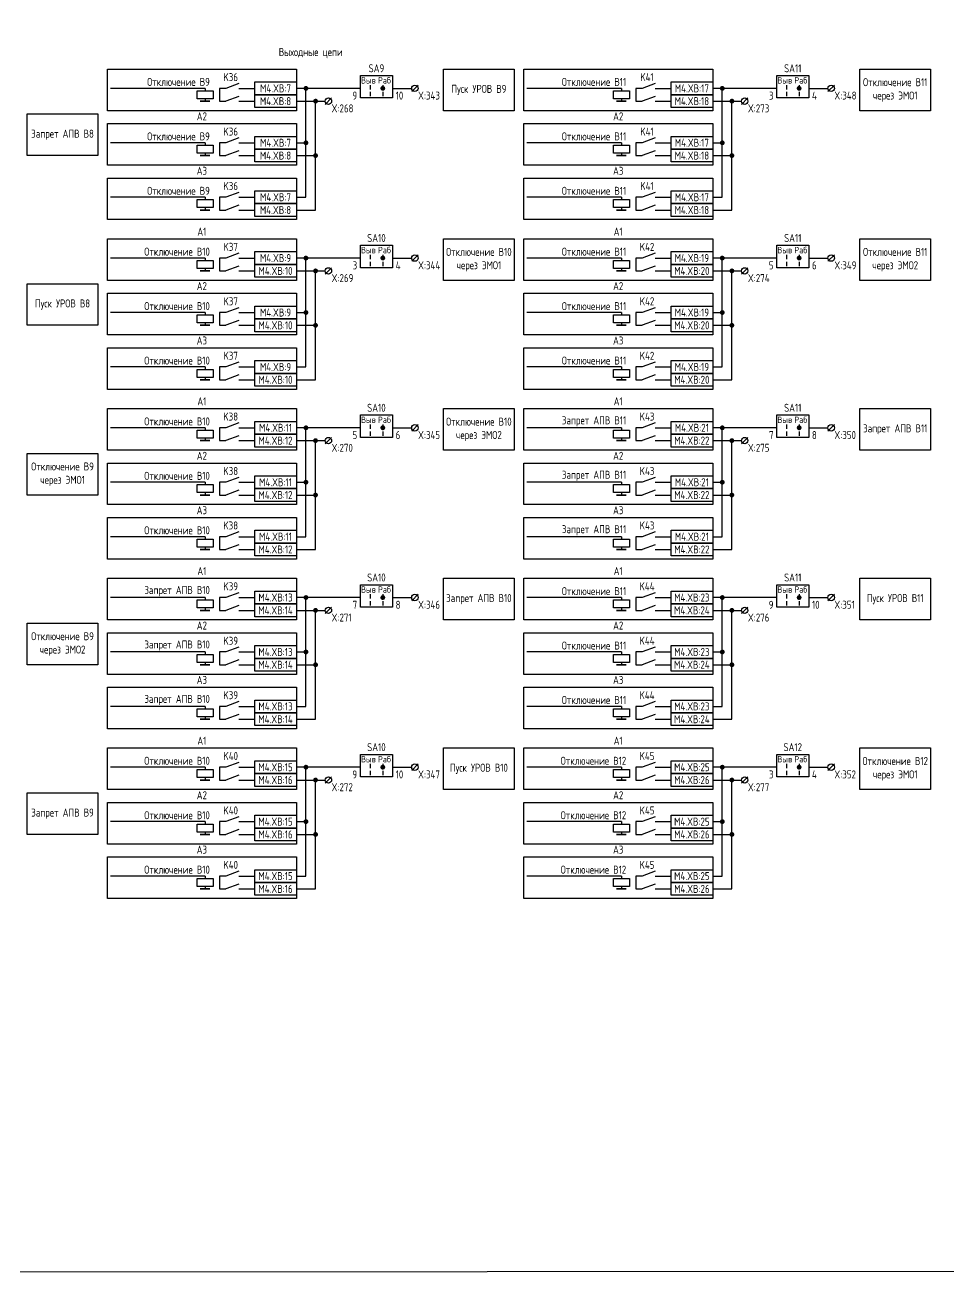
# Model space of a CAD drawing. Header units: millimetres. Extents: x -1315 to 7958, y -96 to 618.
# Drawn here: x 3908.3 to 4196.7, y -96 to 296.7 of the extents above; entities that cross this region are included whole.
import ezdxf

# ---------------------------------------------------------------- set-up
doc = ezdxf.new("R2010")
doc.units = ezdxf.units.MM
doc.styles.add('Gost_type_A', font='GOST_A.TTF')

# ---------------------------------------------------------------- blocks, each defined once
blk = doc.blocks.new('POINT')
at = {"const_width": 0.75}
blk.add_lwpolyline([(-0.375, 0, 1), (0.375, 0, 1)], format="xyb", close=True, dxfattribs=at)
blk = doc.blocks.new('Переключатель_положение')
for p, q in [((2, 1), (2, -0.34)), ((2, -1.14), (2, -2.49))]:
    blk.add_line(p, q)

msp = doc.modelspace()

# ---------------------------------------------------------------- linework, layer by layer
for p, q in [((3964.5, 277), (3935, 277)), ((3964.5, 277), (3964.5, 276.25)), ((4013, 277), (3993, 277)), ((3996, 243), (3996, 277)), ((4031.01, 278), (4029.01, 276)), ((4094.5, 277), (4065, 277)), ((4094.5, 277), (4094.5, 276.25)), ((4143, 277), (4123, 277)), ((4126, 243), (4126, 277)), ((4161, 278), (4159, 276)), ((3964.5, 273.75), (3964.5, 273)), ((3993, 273), (4002, 273)), ((3999, 239), (3999, 273)), ((4004.01, 274), (4002.01, 272)), ((4094.5, 273.75), (4094.5, 273)), ((4123, 273), (4132, 273)), ((4129, 239), (4129, 273)), ((4134, 274), (4132, 272)), ((3964.5, 260), (3935, 260)), ((3964.5, 260), (3964.5, 259.25)), ((3993, 260), (3996, 260)), ((4094.5, 260), (4065, 260)), ((4094.5, 260), (4094.5, 259.25)), ((4123, 260), (4126, 260)), ((3964.5, 256.75), (3964.5, 256)), ((3993, 256), (3999, 256)), ((4094.5, 256.75), (4094.5, 256)), ((4123, 256), (4129, 256)), ((3964.5, 243), (3935, 243)), ((3964.5, 243), (3964.5, 242.25)), ((3964.5, 239.75), (3964.5, 239)), ((3993, 243), (3996, 243)), ((4094.5, 243), (4065, 243)), ((4094.5, 243), (4094.5, 242.25)), ((4094.5, 239.75), (4094.5, 239)), ((4123, 243), (4126, 243)), ((3993, 239), (3999, 239)), ((4123, 239), (4129, 239)), ((3964.5, 224), (3935, 224)), ((3964.5, 224), (3964.5, 223.25)), ((4013, 224), (3993, 224)), ((3996, 190), (3996, 224)), ((4031.01, 225), (4029.01, 223)), ((4094.5, 224), (4065, 224)), ((4094.5, 224), (4094.5, 223.25)), ((4143, 224), (4123, 224)), ((4126, 190), (4126, 224)), ((4161, 225), (4159, 223)), ((3964.5, 220.75), (3964.5, 220)), ((3993, 220), (4002, 220)), ((3999, 186), (3999, 220)), ((4004.01, 221), (4002.01, 219)), ((4094.5, 220.75), (4094.5, 220)), ((4123, 220), (4132, 220)), ((4129, 186), (4129, 220)), ((4134, 221), (4132, 219)), ((3964.5, 207), (3935, 207)), ((3964.5, 207), (3964.5, 206.25)), ((3993, 207), (3996, 207)), ((4094.5, 207), (4065, 207)), ((4094.5, 207), (4094.5, 206.25)), ((4123, 207), (4126, 207)), ((3964.5, 203.75), (3964.5, 203)), ((3993, 203), (3999, 203)), ((4094.5, 203.75), (4094.5, 203)), ((4123, 203), (4129, 203)), ((3964.5, 190), (3935, 190)), ((3964.5, 190), (3964.5, 189.25)), ((3993, 190), (3996, 190)), ((4094.5, 190), (4065, 190)), ((4094.5, 190), (4094.5, 189.25)), ((4123, 190), (4126, 190)), ((3964.5, 186.75), (3964.5, 186)), ((3993, 186), (3999, 186)), ((4094.5, 186.75), (4094.5, 186)), ((4123, 186), (4129, 186)), ((3964.5, 171), (3935, 171)), ((3964.5, 171), (3964.5, 170.25)), ((4013, 171), (3993, 171)), ((3996, 137), (3996, 171)), ((4031.01, 172), (4029.01, 170)), ((4094.5, 171), (4065, 171)), ((4094.5, 171), (4094.5, 170.25)), ((4143, 171), (4123, 171)), ((4126, 137), (4126, 171)), ((4161, 172), (4159, 170)), ((3964.5, 167.75), (3964.5, 167)), ((3993, 167), (4002, 167)), ((3999, 133), (3999, 167)), ((4004.01, 168), (4002.01, 166)), ((4094.5, 167.75), (4094.5, 167)), ((4123, 167), (4132, 167)), ((4129, 133), (4129, 167)), ((4134, 168), (4132, 166)), ((3964.5, 154), (3935, 154)), ((3964.5, 154), (3964.5, 153.25)), ((3993, 154), (3996, 154)), ((4094.5, 154), (4065, 154)), ((4094.5, 154), (4094.5, 153.25)), ((4123, 154), (4126, 154)), ((3964.5, 150.75), (3964.5, 150)), ((3993, 150), (3999, 150)), ((4094.5, 150.75), (4094.5, 150)), ((4123, 150), (4129, 150)), ((3964.5, 137), (3935, 137)), ((3964.5, 137), (3964.5, 136.25)), ((3964.5, 133.75), (3964.5, 133)), ((3993, 137), (3996, 137)), ((4094.5, 137), (4065, 137)), ((4094.5, 137), (4094.5, 136.25)), ((4094.5, 133.75), (4094.5, 133)), ((4123, 137), (4126, 137)), ((3993, 133), (3999, 133)), ((4123, 133), (4129, 133)), ((3964.5, 118), (3935, 118)), ((3964.5, 118), (3964.5, 117.25)), ((4013, 118), (3993, 118)), ((3996, 84), (3996, 118)), ((4031.01, 119), (4029.01, 117)), ((4094.5, 118), (4065, 118)), ((4094.5, 118), (4094.5, 117.25)), ((4143, 118), (4123, 118)), ((4126, 84), (4126, 118)), ((4161, 119), (4159, 117)), ((3964.5, 114.75), (3964.5, 114)), ((3993, 114), (4002, 114)), ((3999, 80), (3999, 114)), ((4004.01, 115), (4002.01, 113)), ((4094.5, 114.75), (4094.5, 114)), ((4123, 114), (4132, 114)), ((4129, 80), (4129, 114)), ((4134, 115), (4132, 113)), ((3964.5, 101), (3935, 101)), ((3964.5, 101), (3964.5, 100.25)), ((3993, 101), (3996, 101)), ((4094.5, 101), (4065, 101)), ((4094.5, 101), (4094.5, 100.25)), ((4123, 101), (4126, 101)), ((3964.5, 97.75), (3964.5, 97)), ((3993, 97), (3999, 97)), ((4094.5, 97.75), (4094.5, 97)), ((4123, 97), (4129, 97)), ((3964.5, 84), (3935, 84)), ((3964.5, 84), (3964.5, 83.25)), ((3993, 84), (3996, 84)), ((4094.5, 84), (4065, 84)), ((4094.5, 84), (4094.5, 83.25)), ((4123, 84), (4126, 84)), ((3964.5, 80.75), (3964.5, 80)), ((3993, 80), (3999, 80)), ((4094.5, 80.75), (4094.5, 80)), ((4123, 80), (4129, 80)), ((3964.5, 65.02), (3935, 65.02)), ((3964.5, 65.02), (3964.5, 64.27)), ((4013, 65.02), (3993, 65.02)), ((3996, 31.02), (3996, 65.02)), ((4031.01, 66.02), (4029.01, 64.02)), ((4094.5, 65.02), (4065, 65.02)), ((4094.5, 65.02), (4094.5, 64.27)), ((4143, 65.02), (4123, 65.02)), ((4126, 31.02), (4126, 65.02)), ((4161, 66.02), (4159, 64.02)), ((3964.5, 61.77), (3964.5, 61.02)), ((3993, 61.02), (4002, 61.02)), ((3999, 27.02), (3999, 61.02)), ((4004.01, 62.02), (4002.01, 60.02)), ((4094.5, 61.77), (4094.5, 61.02)), ((4123, 61.02), (4132, 61.02)), ((4129, 27.02), (4129, 61.02)), ((4134, 62.02), (4132, 60.02)), ((3964.5, 48.02), (3935, 48.02)), ((3964.5, 48.02), (3964.5, 47.27)), ((3993, 48.02), (3996, 48.02)), ((4094.5, 48.02), (4065, 48.02)), ((4094.5, 48.02), (4094.5, 47.27)), ((4123, 48.02), (4126, 48.02)), ((3964.5, 44.77), (3964.5, 44.02)), ((3993, 44.02), (3999, 44.02)), ((4094.5, 44.77), (4094.5, 44.02)), ((4123, 44.02), (4129, 44.02)), ((3964.5, 31.02), (3935, 31.02)), ((3964.5, 31.02), (3964.5, 30.27)), ((3964.5, 27.77), (3964.5, 27.02)), ((3993, 31.02), (3996, 31.02)), ((4094.5, 31.02), (4065, 31.02)), ((4094.5, 31.02), (4094.5, 30.27)), ((4094.5, 27.77), (4094.5, 27.02)), ((4123, 31.02), (4126, 31.02)), ((3993, 27.02), (3999, 27.02)), ((4123, 27.02), (4129, 27.02))]:
    msp.add_line(p, q)
at = {"ltscale": 1.08}
for p, q in [((3971, 277), (3969, 277)), ((3969, 277), (3969, 273)), ((3975, 277), (3980, 277)), ((4101, 277), (4099, 277)), ((4099, 277), (4099, 273)), ((4105, 277), (4110, 277)), ((3969, 273), (3971, 273)), ((3975, 273), (3980, 273)), ((4099, 273), (4101, 273)), ((4105, 273), (4110, 273)), ((3971, 260), (3969, 260)), ((3969, 260), (3969, 256)), ((3975, 260), (3980, 260)), ((4101, 260), (4099, 260)), ((4099, 260), (4099, 256)), ((4105, 260), (4110, 260)), ((3969, 256), (3971, 256)), ((3975, 256), (3980, 256)), ((4099, 256), (4101, 256)), ((4105, 256), (4110, 256)), ((3971, 243), (3969, 243)), ((3969, 243), (3969, 239)), ((3975, 243), (3980, 243)), ((4101, 243), (4099, 243)), ((4099, 243), (4099, 239)), ((4105, 243), (4110, 243)), ((3969, 239), (3971, 239)), ((3975, 239), (3980, 239)), ((4099, 239), (4101, 239)), ((4105, 239), (4110, 239)), ((3971, 224), (3969, 224)), ((3969, 224), (3969, 220)), ((3975, 224), (3980, 224)), ((4101, 224), (4099, 224)), ((4099, 224), (4099, 220)), ((4105, 224), (4110, 224)), ((3969, 220), (3971, 220)), ((3975, 220), (3980, 220)), ((4099, 220), (4101, 220)), ((4105, 220), (4110, 220)), ((3971, 207), (3969, 207)), ((3969, 207), (3969, 203)), ((3975, 207), (3980, 207)), ((4101, 207), (4099, 207)), ((4099, 207), (4099, 203)), ((4105, 207), (4110, 207)), ((3969, 203), (3971, 203)), ((3975, 203), (3980, 203)), ((4099, 203), (4101, 203)), ((4105, 203), (4110, 203)), ((3971, 190), (3969, 190)), ((3969, 190), (3969, 186)), ((3975, 190), (3980, 190)), ((4101, 190), (4099, 190)), ((4099, 190), (4099, 186)), ((4105, 190), (4110, 190)), ((3969, 186), (3971, 186)), ((3975, 186), (3980, 186)), ((4099, 186), (4101, 186)), ((4105, 186), (4110, 186)), ((3971, 171), (3969, 171)), ((3969, 171), (3969, 167)), ((3975, 171), (3980, 171)), ((4101, 171), (4099, 171)), ((4099, 171), (4099, 167)), ((4105, 171), (4110, 171)), ((3969, 167), (3971, 167)), ((3975, 167), (3980, 167)), ((4099, 167), (4101, 167)), ((4105, 167), (4110, 167)), ((3971, 154), (3969, 154)), ((3969, 154), (3969, 150)), ((3975, 154), (3980, 154)), ((4101, 154), (4099, 154)), ((4099, 154), (4099, 150)), ((4105, 154), (4110, 154)), ((3969, 150), (3971, 150)), ((3975, 150), (3980, 150)), ((4099, 150), (4101, 150)), ((4105, 150), (4110, 150)), ((3971, 137), (3969, 137)), ((3969, 137), (3969, 133)), ((3975, 137), (3980, 137)), ((4101, 137), (4099, 137)), ((4099, 137), (4099, 133)), ((4105, 137), (4110, 137)), ((3969, 133), (3971, 133)), ((3975, 133), (3980, 133)), ((4099, 133), (4101, 133)), ((4105, 133), (4110, 133)), ((3971, 118), (3969, 118)), ((3969, 118), (3969, 114)), ((3975, 118), (3980, 118)), ((4101, 118), (4099, 118)), ((4099, 118), (4099, 114)), ((4105, 118), (4110, 118)), ((3969, 114), (3971, 114)), ((3975, 114), (3980, 114)), ((4099, 114), (4101, 114)), ((4105, 114), (4110, 114)), ((3971, 101), (3969, 101)), ((3969, 101), (3969, 97)), ((3975, 101), (3980, 101)), ((4101, 101), (4099, 101)), ((4099, 101), (4099, 97)), ((4105, 101), (4110, 101)), ((3969, 97), (3971, 97)), ((3975, 97), (3980, 97)), ((4099, 97), (4101, 97)), ((4105, 97), (4110, 97)), ((3971, 84), (3969, 84)), ((3969, 84), (3969, 80)), ((3975, 84), (3980, 84)), ((4101, 84), (4099, 84)), ((4099, 84), (4099, 80)), ((4105, 84), (4110, 84)), ((3969, 80), (3971, 80)), ((3975, 80), (3980, 80)), ((4099, 80), (4101, 80)), ((4105, 80), (4110, 80)), ((3971, 65.02), (3969, 65.02)), ((3969, 65.02), (3969, 61.02)), ((3975, 65.02), (3980, 65.02)), ((4101, 65.02), (4099, 65.02)), ((4099, 65.02), (4099, 61.02)), ((4105, 65.02), (4110, 65.02)), ((3969, 61.02), (3971, 61.02)), ((3975, 61.02), (3980, 61.02)), ((4099, 61.02), (4101, 61.02)), ((4105, 61.02), (4110, 61.02)), ((3971, 48.02), (3969, 48.02)), ((3969, 48.02), (3969, 44.02)), ((3975, 48.02), (3980, 48.02)), ((4101, 48.02), (4099, 48.02)), ((4099, 48.02), (4099, 44.02)), ((4105, 48.02), (4110, 48.02)), ((3969, 44.02), (3971, 44.02)), ((3975, 44.02), (3980, 44.02)), ((4099, 44.02), (4101, 44.02)), ((4105, 44.02), (4110, 44.02)), ((3971, 31.02), (3969, 31.02)), ((3969, 31.02), (3969, 27.02)), ((3975, 31.02), (3980, 31.02)), ((4101, 31.02), (4099, 31.02)), ((4099, 31.02), (4099, 27.02)), ((4105, 31.02), (4110, 31.02)), ((3969, 27.02), (3971, 27.02)), ((3975, 27.02), (3980, 27.02)), ((4099, 27.02), (4101, 27.02)), ((4105, 27.02), (4110, 27.02))]:
    msp.add_line(p, q, dxfattribs=at)
at = {"ltscale": 4.32}
for p, q in [((3975, 278.5), (3971, 277)), ((4105, 278.5), (4101, 277)), ((3975, 274.5), (3971, 273)), ((4105, 274.5), (4101, 273)), ((3975, 261.5), (3971, 260)), ((4105, 261.5), (4101, 260)), ((3975, 257.5), (3971, 256)), ((4105, 257.5), (4101, 256)), ((3975, 244.5), (3971, 243)), ((4105, 244.5), (4101, 243)), ((3975, 240.5), (3971, 239)), ((4105, 240.5), (4101, 239)), ((3975, 225.5), (3971, 224)), ((4105, 225.5), (4101, 224)), ((3975, 221.5), (3971, 220)), ((4105, 221.5), (4101, 220)), ((3975, 208.5), (3971, 207)), ((4105, 208.5), (4101, 207)), ((3975, 204.5), (3971, 203)), ((4105, 204.5), (4101, 203)), ((3975, 191.5), (3971, 190)), ((4105, 191.5), (4101, 190)), ((3975, 187.5), (3971, 186)), ((4105, 187.5), (4101, 186)), ((3975, 172.5), (3971, 171)), ((4105, 172.5), (4101, 171)), ((3975, 168.5), (3971, 167)), ((4105, 168.5), (4101, 167)), ((3975, 155.5), (3971, 154)), ((4105, 155.5), (4101, 154)), ((3975, 151.5), (3971, 150)), ((4105, 151.5), (4101, 150)), ((3975, 138.5), (3971, 137)), ((4105, 138.5), (4101, 137)), ((3975, 134.5), (3971, 133)), ((4105, 134.5), (4101, 133)), ((3975, 119.5), (3971, 118)), ((4105, 119.5), (4101, 118)), ((3975, 115.5), (3971, 114)), ((4105, 115.5), (4101, 114)), ((3975, 102.5), (3971, 101)), ((4105, 102.5), (4101, 101)), ((3975, 98.5), (3971, 97)), ((4105, 98.5), (4101, 97)), ((3975, 85.5), (3971, 84)), ((4105, 85.5), (4101, 84)), ((3975, 81.5), (3971, 80)), ((4105, 81.5), (4101, 80)), ((3975, 66.52), (3971, 65.02)), ((4105, 66.52), (4101, 65.02)), ((3975, 62.52), (3971, 61.02)), ((4105, 62.52), (4101, 61.02)), ((3975, 49.52), (3971, 48.02)), ((4105, 49.52), (4101, 48.02)), ((3975, 45.52), (3971, 44.02)), ((4105, 45.52), (4101, 44.02)), ((3975, 32.52), (3971, 31.02)), ((4105, 32.52), (4101, 31.02)), ((3975, 28.52), (3971, 27.02)), ((4105, 28.52), (4101, 27.02))]:
    msp.add_line(p, q, dxfattribs=at)
at = {"ltscale": 4}
for p, q in [((4023, 277), (4029.01, 277)), ((4153, 277), (4159, 277)), ((4023, 224), (4029.01, 224)), ((4153, 224), (4159, 224)), ((4023, 171), (4029.01, 171)), ((4153, 171), (4159, 171)), ((4023, 118), (4029.01, 118)), ((4153, 118), (4159, 118)), ((4023, 65.02), (4029.01, 65.02)), ((4153, 65.02), (4159, 65.02))]:
    msp.add_line(p, q, dxfattribs=at)
for points in [[(-1315, 612), (7958.16, 618), (7958.16, -90), (-1315, -96)], [(3934, 283), (3993, 283), (3993, 270), (3934, 270)], [(4039, 283), (4061, 283), (4061, 270), (4039, 270)], [(4064, 283), (4123, 283), (4123, 270), (4064, 270)], [(4169, 283), (4191, 283), (4191, 270), (4169, 270)], [(3980, 279), (3993, 279), (3993, 275), (3980, 275)], [(4013, 281), (4023, 281), (4023, 274), (4013, 274)], [(4110, 279), (4123, 279), (4123, 275), (4110, 275)], [(4143, 281), (4153, 281), (4153, 274), (4143, 274)], [(3967, 276.25), (3967, 273.75), (3962, 273.75), (3962, 276.25)], [(3980, 275), (3993, 275), (3993, 271), (3980, 271)], [(4097, 276.25), (4097, 273.75), (4092, 273.75), (4092, 276.25)], [(4110, 275), (4123, 275), (4123, 271), (4110, 271)], [(3966, 273), (3963, 273)], [(4096, 273), (4093, 273)], [(3909, 269), (3931, 269), (3931, 256), (3909, 256)], [(3934, 266), (3993, 266), (3993, 253), (3934, 253)], [(4064, 266), (4123, 266), (4123, 253), (4064, 253)], [(3967, 259.25), (3967, 256.75), (3962, 256.75), (3962, 259.25)], [(3980, 262), (3993, 262), (3993, 258), (3980, 258)], [(4097, 259.25), (4097, 256.75), (4092, 256.75), (4092, 259.25)], [(4110, 262), (4123, 262), (4123, 258), (4110, 258)], [(3966, 256), (3963, 256)], [(3980, 258), (3993, 258), (3993, 254), (3980, 254)], [(4096, 256), (4093, 256)], [(4110, 258), (4123, 258), (4123, 254), (4110, 254)], [(3934, 249), (3993, 249), (3993, 236), (3934, 236)], [(4064, 249), (4123, 249), (4123, 236), (4064, 236)], [(3980, 245), (3993, 245), (3993, 241), (3980, 241)], [(4110, 245), (4123, 245), (4123, 241), (4110, 241)], [(3967, 242.25), (3967, 239.75), (3962, 239.75), (3962, 242.25)], [(3980, 241), (3993, 241), (3993, 237), (3980, 237)], [(4097, 242.25), (4097, 239.75), (4092, 239.75), (4092, 242.25)], [(4110, 241), (4123, 241), (4123, 237), (4110, 237)], [(3966, 239), (3963, 239)], [(4096, 239), (4093, 239)], [(3934, 230), (3993, 230), (3993, 217), (3934, 217)], [(4013, 228), (4023, 228), (4023, 221), (4013, 221)], [(4039, 230), (4061, 230), (4061, 217), (4039, 217)], [(4064, 230), (4123, 230), (4123, 217), (4064, 217)], [(4143, 228), (4153, 228), (4153, 221), (4143, 221)], [(4169, 230), (4191, 230), (4191, 217), (4169, 217)], [(3980, 226), (3993, 226), (3993, 222), (3980, 222)], [(4110, 226), (4123, 226), (4123, 222), (4110, 222)], [(3967, 223.25), (3967, 220.75), (3962, 220.75), (3962, 223.25)], [(3966, 220), (3963, 220)], [(3980, 222), (3993, 222), (3993, 218), (3980, 218)], [(4097, 223.25), (4097, 220.75), (4092, 220.75), (4092, 223.25)], [(4096, 220), (4093, 220)], [(4110, 222), (4123, 222), (4123, 218), (4110, 218)], [(3909, 216), (3931, 216), (3931, 203), (3909, 203)], [(3934, 213), (3993, 213), (3993, 200), (3934, 200)], [(4064, 213), (4123, 213), (4123, 200), (4064, 200)], [(3980, 209), (3993, 209), (3993, 205), (3980, 205)], [(4110, 209), (4123, 209), (4123, 205), (4110, 205)], [(3967, 206.25), (3967, 203.75), (3962, 203.75), (3962, 206.25)], [(3980, 205), (3993, 205), (3993, 201), (3980, 201)], [(4097, 206.25), (4097, 203.75), (4092, 203.75), (4092, 206.25)], [(4110, 205), (4123, 205), (4123, 201), (4110, 201)], [(3966, 203), (3963, 203)], [(4096, 203), (4093, 203)], [(3934, 196), (3993, 196), (3993, 183), (3934, 183)], [(4064, 196), (4123, 196), (4123, 183), (4064, 183)], [(3967, 189.25), (3967, 186.75), (3962, 186.75), (3962, 189.25)], [(3980, 192), (3993, 192), (3993, 188), (3980, 188)], [(4097, 189.25), (4097, 186.75), (4092, 186.75), (4092, 189.25)], [(4110, 192), (4123, 192), (4123, 188), (4110, 188)], [(3966, 186), (3963, 186)], [(3980, 188), (3993, 188), (3993, 184), (3980, 184)], [(4096, 186), (4093, 186)], [(4110, 188), (4123, 188), (4123, 184), (4110, 184)], [(3934, 177), (3993, 177), (3993, 164), (3934, 164)], [(4039, 177), (4061, 177), (4061, 164), (4039, 164)], [(4064, 177), (4123, 177), (4123, 164), (4064, 164)], [(4169, 177), (4191, 177), (4191, 164), (4169, 164)], [(3980, 173), (3993, 173), (3993, 169), (3980, 169)], [(4013, 175), (4023, 175), (4023, 168), (4013, 168)], [(4110, 173), (4123, 173), (4123, 169), (4110, 169)], [(4143, 175), (4153, 175), (4153, 168), (4143, 168)], [(3967, 170.25), (3967, 167.75), (3962, 167.75), (3962, 170.25)], [(3980, 169), (3993, 169), (3993, 165), (3980, 165)], [(4097, 170.25), (4097, 167.75), (4092, 167.75), (4092, 170.25)], [(4110, 169), (4123, 169), (4123, 165), (4110, 165)], [(3966, 167), (3963, 167)], [(4096, 167), (4093, 167)], [(3909, 163), (3931, 163), (3931, 150), (3909, 150)], [(3934, 160), (3993, 160), (3993, 147), (3934, 147)], [(4064, 160), (4123, 160), (4123, 147), (4064, 147)], [(3967, 153.25), (3967, 150.75), (3962, 150.75), (3962, 153.25)], [(3980, 156), (3993, 156), (3993, 152), (3980, 152)], [(4097, 153.25), (4097, 150.75), (4092, 150.75), (4092, 153.25)], [(4110, 156), (4123, 156), (4123, 152), (4110, 152)], [(3966, 150), (3963, 150)], [(3980, 152), (3993, 152), (3993, 148), (3980, 148)], [(4096, 150), (4093, 150)], [(4110, 152), (4123, 152), (4123, 148), (4110, 148)], [(3934, 143), (3993, 143), (3993, 130), (3934, 130)], [(4064, 143), (4123, 143), (4123, 130), (4064, 130)], [(3980, 139), (3993, 139), (3993, 135), (3980, 135)], [(4110, 139), (4123, 139), (4123, 135), (4110, 135)], [(3967, 136.25), (3967, 133.75), (3962, 133.75), (3962, 136.25)], [(3980, 135), (3993, 135), (3993, 131), (3980, 131)], [(4097, 136.25), (4097, 133.75), (4092, 133.75), (4092, 136.25)], [(4110, 135), (4123, 135), (4123, 131), (4110, 131)], [(3966, 133), (3963, 133)], [(4096, 133), (4093, 133)], [(3934, 124), (3993, 124), (3993, 111), (3934, 111)], [(4013, 122), (4023, 122), (4023, 115), (4013, 115)], [(4039, 124), (4061, 124), (4061, 111), (4039, 111)], [(4064, 124), (4123, 124), (4123, 111), (4064, 111)], [(4143, 122), (4153, 122), (4153, 115), (4143, 115)], [(4169, 124), (4191, 124), (4191, 111), (4169, 111)], [(3980, 120), (3993, 120), (3993, 116), (3980, 116)], [(4110, 120), (4123, 120), (4123, 116), (4110, 116)], [(3967, 117.25), (3967, 114.75), (3962, 114.75), (3962, 117.25)], [(3966, 114), (3963, 114)], [(3980, 116), (3993, 116), (3993, 112), (3980, 112)], [(4097, 117.25), (4097, 114.75), (4092, 114.75), (4092, 117.25)], [(4096, 114), (4093, 114)], [(4110, 116), (4123, 116), (4123, 112), (4110, 112)], [(3909, 110), (3931, 110), (3931, 97), (3909, 97)], [(3934, 107), (3993, 107), (3993, 94), (3934, 94)], [(4064, 107), (4123, 107), (4123, 94), (4064, 94)], [(3980, 103), (3993, 103), (3993, 99), (3980, 99)], [(4110, 103), (4123, 103), (4123, 99), (4110, 99)], [(3967, 100.25), (3967, 97.75), (3962, 97.75), (3962, 100.25)], [(3980, 99), (3993, 99), (3993, 95), (3980, 95)], [(4097, 100.25), (4097, 97.75), (4092, 97.75), (4092, 100.25)], [(4110, 99), (4123, 99), (4123, 95), (4110, 95)], [(3966, 97), (3963, 97)], [(4096, 97), (4093, 97)], [(3934, 90), (3993, 90), (3993, 77), (3934, 77)], [(4064, 90), (4123, 90), (4123, 77), (4064, 77)], [(3967, 83.25), (3967, 80.75), (3962, 80.75), (3962, 83.25)], [(3980, 86), (3993, 86), (3993, 82), (3980, 82)], [(4097, 83.25), (4097, 80.75), (4092, 80.75), (4092, 83.25)], [(4110, 86), (4123, 86), (4123, 82), (4110, 82)], [(3966, 80), (3963, 80)], [(3980, 82), (3993, 82), (3993, 78), (3980, 78)], [(4096, 80), (4093, 80)], [(4110, 82), (4123, 82), (4123, 78), (4110, 78)], [(3934, 71.02), (3993, 71.02), (3993, 58.02), (3934, 58.02)], [(4039, 71.02), (4061, 71.02), (4061, 58.02), (4039, 58.02)], [(4064, 71.02), (4123, 71.02), (4123, 58.02), (4064, 58.02)], [(4169, 71.02), (4191, 71.02), (4191, 58.02), (4169, 58.02)], [(3980, 67.02), (3993, 67.02), (3993, 63.02), (3980, 63.02)], [(4013, 69.02), (4023, 69.02), (4023, 62.02), (4013, 62.02)], [(4110, 67.02), (4123, 67.02), (4123, 63.02), (4110, 63.02)], [(4143, 69.02), (4153, 69.02), (4153, 62.02), (4143, 62.02)], [(3967, 64.27), (3967, 61.77), (3962, 61.77), (3962, 64.27)], [(3980, 63.02), (3993, 63.02), (3993, 59.02), (3980, 59.02)], [(4097, 64.27), (4097, 61.77), (4092, 61.77), (4092, 64.27)], [(4110, 63.02), (4123, 63.02), (4123, 59.02), (4110, 59.02)], [(3966, 61.02), (3963, 61.02)], [(4096, 61.02), (4093, 61.02)], [(3909, 57), (3931, 57), (3931, 44), (3909, 44)], [(3934, 54.02), (3993, 54.02), (3993, 41.02), (3934, 41.02)], [(4064, 54.02), (4123, 54.02), (4123, 41.02), (4064, 41.02)], [(3967, 47.27), (3967, 44.77), (3962, 44.77), (3962, 47.27)], [(3980, 50.02), (3993, 50.02), (3993, 46.02), (3980, 46.02)], [(4097, 47.27), (4097, 44.77), (4092, 44.77), (4092, 47.27)], [(4110, 50.02), (4123, 50.02), (4123, 46.02), (4110, 46.02)], [(3966, 44.02), (3963, 44.02)], [(3980, 46.02), (3993, 46.02), (3993, 42.02), (3980, 42.02)], [(4096, 44.02), (4093, 44.02)], [(4110, 46.02), (4123, 46.02), (4123, 42.02), (4110, 42.02)], [(3934, 37.02), (3993, 37.02), (3993, 24.02), (3934, 24.02)], [(4064, 37.02), (4123, 37.02), (4123, 24.02), (4064, 24.02)], [(3980, 33.02), (3993, 33.02), (3993, 29.02), (3980, 29.02)], [(4110, 33.02), (4123, 33.02), (4123, 29.02), (4110, 29.02)], [(3967, 30.27), (3967, 27.77), (3962, 27.77), (3962, 30.27)], [(3980, 29.02), (3993, 29.02), (3993, 25.02), (3980, 25.02)], [(4097, 30.27), (4097, 27.77), (4092, 27.77), (4092, 30.27)], [(4110, 29.02), (4123, 29.02), (4123, 25.02), (4110, 25.02)], [(3966, 27.02), (3963, 27.02)], [(4096, 27.02), (4093, 27.02)]]:
    msp.add_lwpolyline(points, close=True)
for centre in [(4030.01, 277), (4160, 277), (4003.01, 273), (4133, 273), (4030.01, 224), (4160, 224), (4003.01, 220), (4133, 220), (4030.01, 171), (4160, 171), (4003.01, 167), (4133, 167), (4030.01, 118), (4160, 118), (4003.01, 114), (4133, 114), (4030.01, 65.02), (4160, 65.02), (4003.01, 61.02), (4133, 61.02)]:
    msp.add_circle(centre, 1)

# ---------------------------------------------------------------- block references
for name, p in [('POINT', (3996, 277)), ('Переключатель_положение', (4014, 277)), ('POINT', (4020, 277)), ('Переключатель_положение', (4018, 277)), ('POINT', (4126, 277)), ('Переключатель_положение', (4144, 277)), ('POINT', (4150, 277)), ('Переключатель_положение', (4148, 277)), ('POINT', (3999, 273)), ('POINT', (4129, 273)), ('POINT', (3996, 260)), ('POINT', (4126, 260)), ('POINT', (3999, 256)), ('POINT', (4129, 256)), ('POINT', (3996, 224)), ('Переключатель_положение', (4014, 224)), ('POINT', (4020, 224)), ('Переключатель_положение', (4018, 224)), ('POINT', (4126, 224)), ('Переключатель_положение', (4144, 224)), ('POINT', (4150, 224)), ('Переключатель_положение', (4148, 224)), ('POINT', (3999, 220)), ('POINT', (4129, 220)), ('POINT', (3996, 207)), ('POINT', (4126, 207)), ('POINT', (3999, 203)), ('POINT', (4129, 203)), ('POINT', (3996, 171)), ('Переключатель_положение', (4014, 171)), ('POINT', (4020, 171)), ('Переключатель_положение', (4018, 171)), ('POINT', (4126, 171)), ('Переключатель_положение', (4144, 171)), ('POINT', (4150, 171)), ('Переключатель_положение', (4148, 171)), ('POINT', (3999, 167)), ('POINT', (4129, 167)), ('POINT', (3996, 154)), ('POINT', (4126, 154)), ('POINT', (3999, 150)), ('POINT', (4129, 150)), ('POINT', (3996, 118)), ('Переключатель_положение', (4014, 118)), ('POINT', (4020, 118)), ('Переключатель_положение', (4018, 118)), ('POINT', (4126, 118)), ('Переключатель_положение', (4144, 118)), ('POINT', (4150, 118)), ('Переключатель_положение', (4148, 118)), ('POINT', (3999, 114)), ('POINT', (4129, 114)), ('POINT', (3996, 101)), ('POINT', (4126, 101)), ('POINT', (3999, 97)), ('POINT', (4129, 97)), ('POINT', (3996, 65.02)), ('Переключатель_положение', (4014, 65.02)), ('POINT', (4020, 65.02)), ('Переключатель_положение', (4018, 65.02)), ('POINT', (4126, 65.02)), ('Переключатель_положение', (4144, 65.02)), ('POINT', (4150, 65.02)), ('Переключатель_положение', (4148, 65.02)), ('POINT', (3999, 61.02)), ('POINT', (4129, 61.02)), ('POINT', (3996, 48.02)), ('POINT', (4126, 48.02)), ('POINT', (3999, 44.02)), ('POINT', (4129, 44.02))]:
    msp.add_blockref(name, p)

# ---------------------------------------------------------------- texts
at = {"char_height": 2.5, "line_spacing_factor": 0.9, "style": 'Gost_type_A'}
for s, insert, width, attachment_point in [('Выходные цепи', (3997.5, 288), 395, 5), ('X:343', (4031.01, 276), 8, 1), ('X:348', (4161, 276), 8, 1), ('X:268', (4004.01, 272), 8, 1), ('X:273', (4134, 272), 8, 1), ('A2', (3963.5, 267), 59, 8), ('A2', (4093.5, 267), 59, 8), ('A3', (3963.5, 250), 59, 8), ('A3', (4093.5, 250), 59, 8), ('A1', (3963.5, 231), 59, 8), ('A1', (4093.5, 231), 59, 8), ('X:344', (4031.01, 223), 8, 1), ('X:349', (4161, 223), 8, 1), ('A2', (3963.5, 214), 59, 8), ('X:269', (4004.01, 219), 8, 1), ('A2', (4093.5, 214), 59, 8), ('X:274', (4134, 219), 8, 1), ('A3', (3963.5, 197), 59, 8), ('A3', (4093.5, 197), 59, 8), ('A1', (3963.5, 178), 59, 8), ('A1', (4093.5, 178), 59, 8), ('X:345', (4031.01, 170), 8, 1), ('X:350', (4161, 170), 8, 1), ('X:270', (4004.01, 166), 8, 1), ('X:275', (4134, 166), 8, 1), ('A2', (3963.5, 161), 59, 8), ('A2', (4093.5, 161), 59, 8), ('A3', (3963.5, 144), 59, 8), ('A3', (4093.5, 144), 59, 8), ('A1', (3963.5, 125), 59, 8), ('A1', (4093.5, 125), 59, 8), ('X:346', (4031.01, 117), 8, 1), ('X:351', (4161, 117), 8, 1), ('A2', (3963.5, 108), 59, 8), ('X:271', (4004.01, 113), 8, 1), ('A2', (4093.5, 108), 59, 8), ('X:276', (4134, 113), 8, 1), ('A3', (3963.5, 91), 59, 8), ('A3', (4093.5, 91), 59, 8), ('A1', (3963.5, 72.02), 59, 8), ('A1', (4093.5, 72.02), 59, 8), ('X:347', (4031.01, 64.02), 8, 1), ('X:352', (4161, 64.02), 8, 1), ('X:272', (4004.01, 60.02), 8, 1), ('X:277', (4134, 60.02), 8, 1), ('A2', (3963.5, 55.02), 59, 8), ('A2', (4093.5, 55.02), 59, 8), ('A3', (3963.5, 38.02), 59, 8), ('A3', (4093.5, 38.02), 59, 8)]:
    msp.add_mtext(s, dxfattribs=dict(at, insert=insert, width=width, attachment_point=attachment_point))
at = {"style": 'Gost_type_A'}
for s, insert, char_height, width, attachment_point in [('SA9', (4018, 282), 2.5, 10, 8), ('SA11', (4148, 282), 2.5, 10, 8), ('Отключение В9', (3966, 279), 2.5, 31.0015, 6), ('K36', (3972.5, 280.5), 2.5, 5, 5), ('Выв', (4015.5, 279.5), 2, 5, 5), ('Раб', (4020.5, 279.5), 2, 5, 5), ('Отключение В11', (4096, 279), 2.5, 31.0015, 6), ('K41', (4102.5, 280.5), 2.5, 5, 5), ('Выв', (4145.5, 279.5), 2, 5, 5), ('Раб', (4150.5, 279.5), 2, 5, 5), ('Отключение В11\\Pчерез ЭМО1', (4180, 276.5), 2.5, 21.9987, 5), ('M4.XВ:7', (3986.5, 277), 2.5, 13, 5), ('9', (4012, 275.98), 2.5, 5, 3), ('10', (4024, 275.98), 2.5, 5, 1), ('Пуск УРОВ В9', (4050, 276.5), 2.5, 21.9987, 5), ('M4.XВ:17', (4116.5, 277), 2.5, 13, 5), ('3', (4142, 275.98), 2.5, 5, 3), ('4', (4154, 275.98), 2.5, 5, 1), ('M4.XВ:8', (3986.5, 273), 2.5, 13, 5), ('M4.XВ:18', (4116.5, 273), 2.5, 13, 5), ('Запрет АПВ В8', (3920, 262.5), 2.5, 21.9988, 5), ('Отключение В9', (3966, 262), 2.5, 31.0015, 6), ('K36', (3972.5, 263.5), 2.5, 5, 5), ('Отключение В11', (4096, 262), 2.5, 31.0015, 6), ('K41', (4102.5, 263.5), 2.5, 5, 5), ('M4.XВ:7', (3986.5, 260), 2.5, 13, 5), ('M4.XВ:17', (4116.5, 260), 2.5, 13, 5), ('M4.XВ:8', (3986.5, 256), 2.5, 13, 5), ('M4.XВ:18', (4116.5, 256), 2.5, 13, 5), ('K36', (3972.5, 246.5), 2.5, 5, 5), ('K41', (4102.5, 246.5), 2.5, 5, 5), ('Отключение В9', (3966, 245), 2.5, 31.0015, 6), ('M4.XВ:7', (3986.5, 243), 2.5, 13, 5), ('Отключение В11', (4096, 245), 2.5, 31.0015, 6), ('M4.XВ:17', (4116.5, 243), 2.5, 13, 5), ('M4.XВ:8', (3986.5, 239), 2.5, 13, 5), ('M4.XВ:18', (4116.5, 239), 2.5, 13, 5), ('K37', (3972.5, 227.5), 2.5, 5, 5), ('SA10', (4018, 229), 2.5, 10, 8), ('K42', (4102.5, 227.5), 2.5, 5, 5), ('SA11', (4148, 229), 2.5, 10, 8), ('Отключение В10', (3966, 226), 2.5, 31.0015, 6), ('M4.XВ:9', (3986.5, 224), 2.5, 13, 5), ('Выв', (4015.5, 226.5), 2, 5, 5), ('Раб', (4020.5, 226.5), 2, 5, 5), ('Отключение В10\\Pчерез ЭМО1', (4050, 223.5), 2.5, 21.9988, 5), ('Отключение В11', (4096, 226), 2.5, 31.0015, 6), ('M4.XВ:19', (4116.5, 224), 2.5, 13, 5), ('Выв', (4145.5, 226.5), 2, 5, 5), ('Раб', (4150.5, 226.5), 2, 5, 5), ('Отключение В11\\Pчерез ЭМО2', (4180, 223.5), 2.5, 21.9988, 5), ('M4.XВ:10', (3986.5, 220), 2.5, 13, 5), ('3', (4012, 222.98), 2.5, 5, 3), ('4', (4024, 222.98), 2.5, 5, 1), ('M4.XВ:20', (4116.5, 220), 2.5, 13, 5), ('5', (4142, 222.98), 2.5, 5, 3), ('6', (4154, 222.98), 2.5, 5, 1), ('Пуск УРОВ В8', (3920, 209.5), 2.5, 21.9988, 5), ('Отключение В10', (3966, 209), 2.5, 31.0015, 6), ('K37', (3972.5, 210.5), 2.5, 5, 5), ('M4.XВ:9', (3986.5, 207), 2.5, 13, 5), ('Отключение В11', (4096, 209), 2.5, 31.0015, 6), ('K42', (4102.5, 210.5), 2.5, 5, 5), ('M4.XВ:19', (4116.5, 207), 2.5, 13, 5), ('M4.XВ:10', (3986.5, 203), 2.5, 13, 5), ('M4.XВ:20', (4116.5, 203), 2.5, 13, 5), ('Отключение В10', (3966, 192), 2.5, 31.0015, 6), ('K37', (3972.5, 193.5), 2.5, 5, 5), ('Отключение В11', (4096, 192), 2.5, 31.0015, 6), ('K42', (4102.5, 193.5), 2.5, 5, 5), ('M4.XВ:9', (3986.5, 190), 2.5, 13, 5), ('M4.XВ:19', (4116.5, 190), 2.5, 13, 5), ('M4.XВ:10', (3986.5, 186), 2.5, 13, 5), ('M4.XВ:20', (4116.5, 186), 2.5, 13, 5), ('SA10', (4018, 176), 2.5, 10, 8), ('SA11', (4148, 176), 2.5, 10, 8), ('Отключение В10', (3966, 173), 2.5, 31.0015, 6), ('K38', (3972.5, 174.5), 2.5, 5, 5), ('Выв', (4015.5, 173.5), 2, 5, 5), ('Раб', (4020.5, 173.5), 2, 5, 5), ('Отключение В10\\Pчерез ЭМО2', (4050, 170.5), 2.5, 21.9988, 5), ('Запрет АПВ В11', (4096, 173), 2.5, 31.0015, 6), ('K43', (4102.5, 174.5), 2.5, 5, 5), ('Выв', (4145.5, 173.5), 2, 5, 5), ('Раб', (4150.5, 173.5), 2, 5, 5), ('M4.XВ:11', (3986.5, 171), 2.5, 13, 5), ('5', (4012, 169.98), 2.5, 5, 3), ('6', (4024, 169.98), 2.5, 5, 1), ('M4.XВ:21', (4116.5, 171), 2.5, 13, 5), ('7', (4142, 169.98), 2.5, 5, 3), ('8', (4154, 169.98), 2.5, 5, 1), ('Запрет АПВ В11', (4180, 170.5), 2.5, 21.9988, 5), ('M4.XВ:12', (3986.5, 167), 2.5, 13, 5), ('M4.XВ:22', (4116.5, 167), 2.5, 13, 5), ('Отключение В9\\Pчерез ЭМО1', (3920, 156.5), 2.5, 21.9987, 5), ('Отключение В10', (3966, 156), 2.5, 31.0015, 6), ('K38', (3972.5, 157.5), 2.5, 5, 5), ('Запрет АПВ В11', (4096, 156), 2.5, 31.0015, 6), ('K43', (4102.5, 157.5), 2.5, 5, 5), ('M4.XВ:11', (3986.5, 154), 2.5, 13, 5), ('M4.XВ:21', (4116.5, 154), 2.5, 13, 5), ('M4.XВ:12', (3986.5, 150), 2.5, 13, 5), ('M4.XВ:22', (4116.5, 150), 2.5, 13, 5), ('K38', (3972.5, 140.5), 2.5, 5, 5), ('K43', (4102.5, 140.5), 2.5, 5, 5), ('Отключение В10', (3966, 139), 2.5, 31.0015, 6), ('M4.XВ:11', (3986.5, 137), 2.5, 13, 5), ('Запрет АПВ В11', (4096, 139), 2.5, 31.0015, 6), ('M4.XВ:21', (4116.5, 137), 2.5, 13, 5), ('M4.XВ:12', (3986.5, 133), 2.5, 13, 5), ('M4.XВ:22', (4116.5, 133), 2.5, 13, 5), ('K39', (3972.5, 121.5), 2.5, 5, 5), ('SA10', (4018, 123), 2.5, 10, 8), ('K44', (4102.5, 121.5), 2.5, 5, 5), ('SA11', (4148, 123), 2.5, 10, 8), (' Запрет АПВ В10', (3966, 120), 2.5, 31.0015, 6), ('M4.XВ:13', (3986.5, 118), 2.5, 13, 5), ('Выв', (4015.5, 120.5), 2, 5, 5), ('Раб', (4020.5, 120.5), 2, 5, 5), ('Запрет АПВ В10', (4050, 117.5), 2.5, 21.9988, 5), (' Отключение В11', (4096, 120), 2.5, 31.0015, 6), ('M4.XВ:23', (4116.5, 118), 2.5, 13, 5), ('Выв', (4145.5, 120.5), 2, 5, 5), ('Раб', (4150.5, 120.5), 2, 5, 5), ('Пуск УРОВ В11', (4180, 117.5), 2.5, 21.9988, 5), ('M4.XВ:14', (3986.5, 114), 2.5, 13, 5), ('7', (4012, 116.98), 2.5, 5, 3), ('8', (4024, 116.98), 2.5, 5, 1), ('M4.XВ:24', (4116.5, 114), 2.5, 13, 5), ('9', (4142, 116.98), 2.5, 5, 3), ('10', (4154, 116.98), 2.5, 5, 1), ('Отключение В9\\Pчерез ЭМО2', (3920, 103.5), 2.5, 21.9987, 5), (' Запрет АПВ В10', (3966, 103), 2.5, 31.0015, 6), ('K39', (3972.5, 104.5), 2.5, 5, 5), ('M4.XВ:13', (3986.5, 101), 2.5, 13, 5), ('Отключение В11', (4096, 103), 2.5, 31.0015, 6), ('K44', (4102.5, 104.5), 2.5, 5, 5), ('M4.XВ:23', (4116.5, 101), 2.5, 13, 5), ('M4.XВ:14', (3986.5, 97), 2.5, 13, 5), ('M4.XВ:24', (4116.5, 97), 2.5, 13, 5), (' Запрет АПВ В10', (3966, 86), 2.5, 31.0015, 6), ('K39', (3972.5, 87.5), 2.5, 5, 5), (' Отключение В11', (4096, 86), 2.5, 31.0015, 6), ('K44', (4102.5, 87.5), 2.5, 5, 5), ('M4.XВ:13', (3986.5, 84), 2.5, 13, 5), ('M4.XВ:23', (4116.5, 84), 2.5, 13, 5), ('M4.XВ:14', (3986.5, 80), 2.5, 13, 5), ('M4.XВ:24', (4116.5, 80), 2.5, 13, 5), ('SA10', (4018, 70.02), 2.5, 10, 8), ('SA12', (4148, 70.02), 2.5, 10, 8), ('Отключение В10', (3966, 67.02), 2.5, 31.0015, 6), ('K40', (3972.5, 68.52), 2.5, 5, 5), ('Выв', (4015.5, 67.52), 2, 5, 5), ('Раб', (4020.5, 67.52), 2, 5, 5), ('Отключение В12', (4096, 67.02), 2.5, 31.0015, 6), ('K45', (4102.5, 68.52), 2.5, 5, 5), ('Выв', (4145.5, 67.52), 2, 5, 5), ('Раб', (4150.5, 67.52), 2, 5, 5), ('Отключение В12\\Pчерез ЭМО1', (4180, 64.52), 2.5, 21.9988, 5), ('M4.XВ:15', (3986.5, 65.02), 2.5, 13, 5), ('9', (4012, 64), 2.5, 5, 3), ('10', (4024, 64), 2.5, 5, 1), ('Пуск УРОВ В10', (4050, 64.52), 2.5, 21.9988, 5), ('M4.XВ:25', (4116.5, 65.02), 2.5, 13, 5), ('3', (4142, 64), 2.5, 5, 3), ('4', (4154, 64), 2.5, 5, 1), ('M4.XВ:16', (3986.5, 61.02), 2.5, 13, 5), ('M4.XВ:26', (4116.5, 61.02), 2.5, 13, 5), ('Запрет АПВ В9', (3920, 50.5), 2.5, 21.9987, 5), ('Отключение В10', (3966, 50.02), 2.5, 31.0015, 6), ('K40', (3972.5, 51.52), 2.5, 5, 5), ('Отключение В12', (4096, 50.02), 2.5, 31.0015, 6), ('K45', (4102.5, 51.52), 2.5, 5, 5), ('M4.XВ:15', (3986.5, 48.02), 2.5, 13, 5), ('M4.XВ:25', (4116.5, 48.02), 2.5, 13, 5), ('M4.XВ:16', (3986.5, 44.02), 2.5, 13, 5), ('M4.XВ:26', (4116.5, 44.02), 2.5, 13, 5), ('K40', (3972.5, 34.52), 2.5, 5, 5), ('K45', (4102.5, 34.52), 2.5, 5, 5), ('Отключение В10', (3966, 33.02), 2.5, 31.0015, 6), ('M4.XВ:15', (3986.5, 31.02), 2.5, 13, 5), ('Отключение В12', (4096, 33.02), 2.5, 31.0015, 6), ('M4.XВ:25', (4116.5, 31.02), 2.5, 13, 5), ('M4.XВ:16', (3986.5, 27.02), 2.5, 13, 5), ('M4.XВ:26', (4116.5, 27.02), 2.5, 13, 5)]:
    msp.add_mtext(s, dxfattribs=dict(at, insert=insert, char_height=char_height, width=width, attachment_point=attachment_point))

doc.saveas('drawing.dxf')
